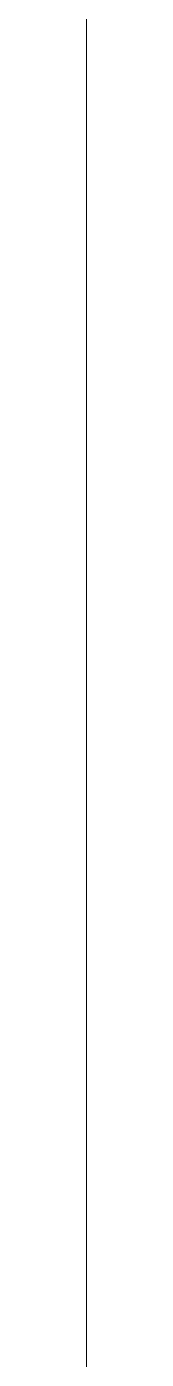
# Model space of a CAD drawing. Extents: x -181672 to 290600, y -29000 to 395522.
# Drawn here: x -4977.81 to -4977.81, y 41256.66 to 41274.43 of the extents above; entities that cross this region are included whole.
import ezdxf

# ---------------------------------------------------------------- set-up
doc = ezdxf.new("R2010")
doc.units = 0
doc.header["$LTSCALE"] = 10
doc.layers.add('XFM7P20PCW$0$G-IMPT', color=252, linetype='Continuous', lineweight=9)
doc.layers.add('XFM7P20PCW$0$M-EQPM', color=252, linetype='Continuous', lineweight=9)

# ---------------------------------------------------------------- blocks, each defined once
blk = doc.blocks.new('XFM7P20PCW$0$ui_PCW Pump Shockproof Base - PCW防震基座-Renew_dwg_¹s_ó¹Ï UA300015 _ó_û 100x9tx6M-V76-剖面 73')
at = {"layer": 'XFM7P20PCW$0$G-IMPT'}
for p, q in [((130663.368, 25574), (130443.368, 25574)), ((130566.32, 25574), (130663.368, 25574))]:
    blk.add_line(p, q, dxfattribs=at)
blk = doc.blocks.new('XFM7P20PCW$0$ui_PCW Pump Shockproof Base - PCW防震基座-Renew_dwg_UB405025 _uÂ__W_ _ÂÅK 86D-V78-剖面 73')
at = {"layer": 'XFM7P20PCW$0$G-IMPT'}
for p, q in [((130615.868, 25574), (130623.662, 25574)), ((130623.662, 25574), (130615.868, 25574))]:
    blk.add_line(p, q, dxfattribs=at)
at = {"layer": 'XFM7P20PCW$0$G-IMPT', "flags": 128}
for points in [[(130585.425, 25574), (130586.607, 25574), (130587.835, 25574), (130589.108, 25574), (130590.424, 25574), (130591.78, 25574), (130593.175, 25574), (130594.607, 25574), (130596.072, 25574), (130597.569, 25574), (130599.096, 25574), (130600.649, 25574), (130602.226, 25574), (130603.826, 25574), (130605.444, 25574), (130607.08, 25574), (130608.729, 25574), (130610.39, 25574), (130612.059, 25574), (130613.735, 25574), (130615.414, 25574), (130615.868, 25574)], [(130615.868, 25574), (130614.188, 25574), (130612.511, 25574), (130610.84, 25574), (130609.176, 25574), (130607.524, 25574), (130605.884, 25574), (130604.261, 25574), (130602.656, 25574), (130601.072, 25574), (130599.512, 25574)], [(130615.868, 25574), (130617.547, 25574), (130619.224, 25574), (130620.895, 25574), (130622.559, 25574), (130624.211, 25574), (130625.851, 25574), (130627.474, 25574), (130629.079, 25574), (130630.663, 25574), (130632.223, 25574), (130633.757, 25574), (130635.262, 25574), (130636.736, 25574), (130638.177, 25574), (130639.582, 25574), (130640.949, 25574), (130642.276, 25574), (130643.561, 25574), (130644.801, 25574), (130645.996, 25574)], [(130634.166, 25574), (130632.639, 25574), (130631.086, 25574), (130629.509, 25574), (130627.909, 25574), (130626.291, 25574), (130624.655, 25574), (130623.006, 25574), (130621.345, 25574), (130619.676, 25574), (130618, 25574), (130616.321, 25574)]]:
    blk.add_lwpolyline(points, dxfattribs=at)
blk = doc.blocks.new('XFM7P20PCW$0$ui_PCW Pump Shockproof Base - PCW防震基座-Renew_dwg_²Õ_X¹Ï OB801032 JAD-2_uÂ__W_ _ö_ûÁá_N MK1808005SLDASM-V80-剖面 73')
for name in ['XFM7P20PCW$0$ui_PCW Pump Shockproof Base - PCW防震基座-Renew_dwg_¹s_ó¹Ï UA300015 _ó_û 100x9tx6M-V76-剖面 73', 'XFM7P20PCW$0$ui_PCW Pump Shockproof Base - PCW防震基座-Renew_dwg_UB405025 _uÂ__W_ _ÂÅK 86D-V78-剖面 73']:
    blk.add_blockref(name, (0, 0))
blk = doc.blocks.new('XFM7P20PCW$0$ui_PCW Pump Shockproof Base - _D_PCW Pump Shockproof Base_3000Lx1500Wx300H-1175038-剖面 73')
blk.add_blockref('XFM7P20PCW$0$ui_PCW Pump Shockproof Base - PCW防震基座-Renew_dwg_²Õ_X¹Ï OB801032 JAD-2_uÂ__W_ _ö_ûÁá_N MK1808005SLDASM-V80-剖面 73', (121.295, 0))
blk = doc.blocks.new('XFM7P20PCW')
at = {"layer": 'XFM7P20PCW$0$M-EQPM', "rotation": 90}
blk.add_blockref('XFM7P20PCW$0$ui_PCW Pump Shockproof Base - _D_PCW Pump Shockproof Base_3000Lx1500Wx300H-1175038-剖面 73', (20596.18937, -89471.3504), dxfattribs=at)

msp = doc.modelspace()

# ---------------------------------------------------------------- block references
msp.add_blockref('XFM7P20PCW', (0, 0))

doc.saveas('drawing.dxf')
